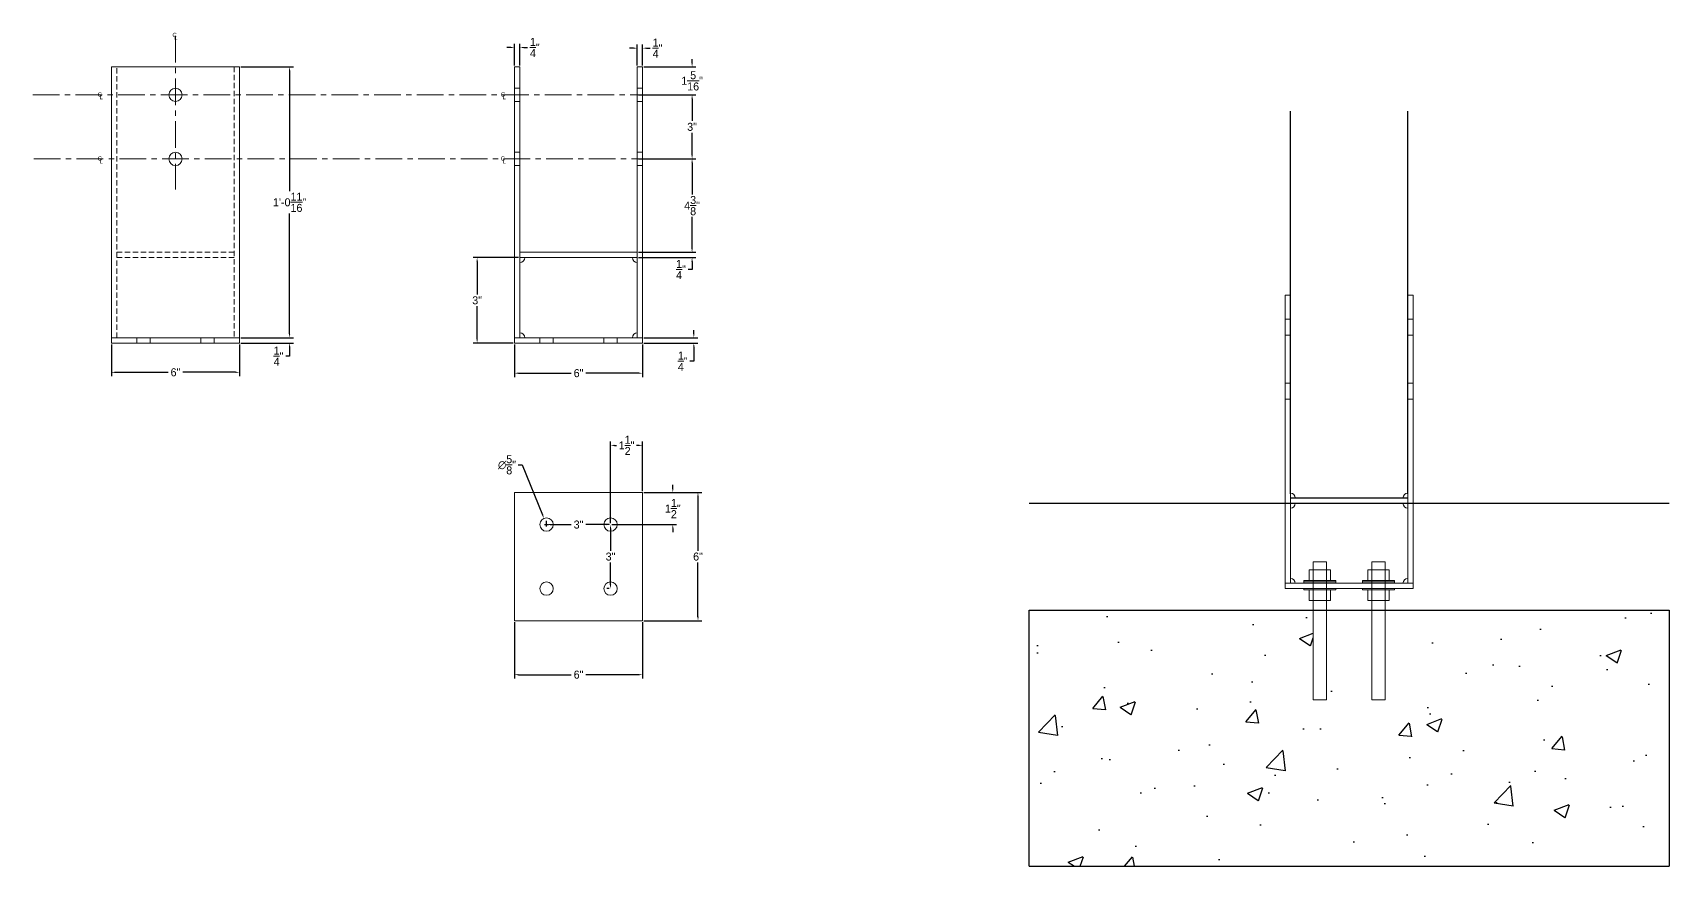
# Model space of a CAD drawing. Header units: inches. Extents: x 23376 to 25615, y 13129 to 14827.
# Drawn here: x 24714.6 to 24791.3, y 14788 to 14827.1 of the extents above; entities that cross this region are included whole.
import ezdxf

# ---------------------------------------------------------------- set-up
doc = ezdxf.new("R2010")
doc.units = ezdxf.units.IN
doc.header["$MEASUREMENT"] = 0
doc.linetypes.add('CENTER', pattern=[2, 1.25, -0.25, 0.25, -0.25])
doc.linetypes.add('HIDDEN', pattern=[0.375, 0.25, -0.125])
for name, color, linetype, lineweight in [('CENTER LINE', 1, 'CENTER', 9), ('FOUNDATION', 7, 'Continuous', 30), ('STEEL', 5, 'Continuous', 20)]:
    doc.layers.add(name, color=color, linetype=linetype, lineweight=lineweight)
for name, color, linetype in [('DIMENSIONS', 3, 'Continuous'), ('DIMENSIONS @ 1', 3, 'Continuous'), ('STEEL_TEXT', 7, 'Continuous')]:
    doc.layers.add(name, color=color, linetype=linetype)
doc.dimstyles.new('Annotative', dxfattribs={"dimscale": 0, "dimtxt": 0.18, "dimasz": 0.18, "dimexe": 0.18, "dimexo": 0.0625, "dimgap": 0.09, "dimtad": 0, "dimtih": 1, "dimtoh": 1, "dimdec": 4, "dimzin": 0, "dimdsep": 46, "dimtxsty": 'Standard', "dimcen": 0.09, "dimadec": 0, "dimazin": 0, "dimtfac": 1, "dimtdec": 4, "dimtofl": 0, "dimtmove": 0, "dimatfit": 3, "dimfxl": 1, "dimtolj": 1, "dimtzin": 0, "dimarcsym": 0})

# ---------------------------------------------------------------- blocks, each defined once
blk = doc.blocks.new('*D180')
at = {"layer": 'DIMENSIONS', "color": 0, "lineweight": -2}
for p, q in [((24743.254, 14805.533), (24745.968, 14805.533)), ((24745.788, 14805.353), (24745.788, 14802.81)), ((24745.788, 14799.713), (24745.788, 14802.255)), ((24743.254, 14799.533), (24745.968, 14799.533))]:
    blk.add_line(p, q, dxfattribs=at)
at = {"layer": 'DIMENSIONS', "color": 0, "lineweight": 9}
for points in [[(24745.758, 14805.353), (24745.818, 14805.353), (24745.788, 14805.533)], [(24745.758, 14799.713), (24745.818, 14799.713), (24745.788, 14799.533)]]:
    blk.add_solid(points, dxfattribs=at)
at = {"layer": 'DIMENSIONS', "color": 0, "lineweight": 9, "insert": (24745.788, 14802.533), "char_height": 0.375, "attachment_point": 5}
blk.add_mtext('\\A1;6"', dxfattribs=at)
blk = doc.blocks.new('*D181')
at = {"layer": 'DIMENSIONS', "color": 0, "lineweight": -2}
for p, q in [((24737.192, 14799.47), (24737.192, 14796.824)), ((24743.192, 14799.47), (24743.192, 14796.824)), ((24737.372, 14797.004), (24739.852, 14797.004)), ((24743.012, 14797.004), (24740.532, 14797.004))]:
    blk.add_line(p, q, dxfattribs=at)
at = {"layer": 'DIMENSIONS', "color": 0, "lineweight": 9}
for points in [[(24737.372, 14797.034), (24737.372, 14796.974), (24737.192, 14797.004)], [(24743.012, 14797.034), (24743.012, 14796.974), (24743.192, 14797.004)]]:
    blk.add_solid(points, dxfattribs=at)
at = {"layer": 'DIMENSIONS', "color": 0, "lineweight": 9, "insert": (24740.192, 14797.004), "char_height": 0.375, "attachment_point": 5}
blk.add_mtext('\\A1;6"', dxfattribs=at)
blk = doc.blocks.new('*D182')
at = {"layer": 'DIMENSIONS', "color": 0, "lineweight": -2}
for p, q in [((24737.192, 14812.47), (24737.192, 14810.942)), ((24743.192, 14812.47), (24743.192, 14810.942)), ((24737.372, 14811.122), (24739.852, 14811.122)), ((24743.012, 14811.122), (24740.532, 14811.122))]:
    blk.add_line(p, q, dxfattribs=at)
at = {"layer": 'DIMENSIONS', "color": 0, "lineweight": 9}
for points in [[(24737.372, 14811.152), (24737.372, 14811.092), (24737.192, 14811.122)], [(24743.012, 14811.152), (24743.012, 14811.092), (24743.192, 14811.122)]]:
    blk.add_solid(points, dxfattribs=at)
at = {"layer": 'DIMENSIONS', "color": 0, "lineweight": 9, "insert": (24740.192, 14811.122), "char_height": 0.375, "attachment_point": 5}
blk.add_mtext('\\A1;6"', dxfattribs=at)
blk = doc.blocks.new('*D183')
at = {"layer": 'DIMENSIONS', "color": 0, "lineweight": -2}
for p, q in [((24743.254, 14812.783), (24745.774, 14812.783)), ((24743.254, 14812.533), (24745.774, 14812.533)), ((24745.594, 14812.963), (24745.594, 14813.143)), ((24745.594, 14812.353), (24745.594, 14811.68)), ((24745.594, 14811.68), (24745.414, 14811.68))]:
    blk.add_line(p, q, dxfattribs=at)
at = {"layer": 'DIMENSIONS', "color": 0, "lineweight": 9}
for points in [[(24745.564, 14812.963), (24745.624, 14812.963), (24745.594, 14812.783)], [(24745.564, 14812.353), (24745.624, 14812.353), (24745.594, 14812.533)]]:
    blk.add_solid(points, dxfattribs=at)
at = {"layer": 'DIMENSIONS', "color": 0, "lineweight": 9, "insert": (24745.074, 14811.68), "char_height": 0.375, "attachment_point": 5}
blk.add_mtext('\\A1;{\\H1.000000x;\\S1/4;}"', dxfattribs=at)
blk = doc.blocks.new('*D185')
at = {"layer": 'DIMENSIONS', "color": 0, "lineweight": -2}
for p, q in [((24737.379, 14816.533), (24735.259, 14816.533)), ((24735.439, 14816.353), (24735.439, 14814.81)), ((24735.439, 14812.713), (24735.439, 14814.255)), ((24737.129, 14812.533), (24735.259, 14812.533))]:
    blk.add_line(p, q, dxfattribs=at)
at = {"layer": 'DIMENSIONS', "color": 0, "lineweight": 9}
for points in [[(24735.409, 14816.353), (24735.469, 14816.353), (24735.439, 14816.533)], [(24735.409, 14812.713), (24735.469, 14812.713), (24735.439, 14812.533)]]:
    blk.add_solid(points, dxfattribs=at)
at = {"layer": 'DIMENSIONS', "color": 0, "lineweight": 9, "insert": (24735.439, 14814.533), "char_height": 0.375, "attachment_point": 5}
blk.add_mtext('\\A1;3"', dxfattribs=at)
blk = doc.blocks.new('*D186')
at = {"layer": 'DIMENSIONS', "color": 0, "lineweight": -2}
for p, q in [((24743.004, 14821.158), (24745.691, 14821.158)), ((24745.511, 14820.978), (24745.511, 14819.498)), ((24745.511, 14816.963), (24745.511, 14818.443)), ((24743.004, 14816.783), (24745.691, 14816.783))]:
    blk.add_line(p, q, dxfattribs=at)
at = {"layer": 'DIMENSIONS', "color": 0, "lineweight": 9}
for points in [[(24745.481, 14820.978), (24745.541, 14820.978), (24745.511, 14821.158)], [(24745.481, 14816.963), (24745.541, 14816.963), (24745.511, 14816.783)]]:
    blk.add_solid(points, dxfattribs=at)
at = {"layer": 'DIMENSIONS', "color": 0, "lineweight": 9, "insert": (24745.511, 14818.97), "char_height": 0.375, "attachment_point": 5}
blk.add_mtext('\\A1;4{\\H1.000000x;\\S3/8;}"', dxfattribs=at)
blk = doc.blocks.new('*D188')
at = {"layer": 'DIMENSIONS', "color": 0, "lineweight": -2}
for p, q in [((24737.366, 14806.833), (24737.546, 14806.833)), ((24737.546, 14806.833), (24738.505, 14804.489)), ((24738.692, 14803.943), (24738.692, 14804.123)), ((24738.602, 14804.033), (24738.782, 14804.033))]:
    blk.add_line(p, q, dxfattribs=at)
at = {"layer": 'DIMENSIONS', "color": 0, "lineweight": 30}
blk.add_solid([(24738.533, 14804.5), (24738.478, 14804.477), (24738.573, 14804.322)], dxfattribs=at)
at = {"layer": 'DIMENSIONS', "color": 0, "lineweight": 9, "insert": (24736.839, 14806.833), "char_height": 0.375, "attachment_point": 5}
blk.add_mtext('\\A1;∅{\\H1.000000x;\\S5/8;}"', dxfattribs=at)
blk = doc.blocks.new('*D189')
at = {"layer": 'DIMENSIONS', "color": 0, "lineweight": -2}
for p, q in [((24741.692, 14804.095), (24741.692, 14807.923)), ((24743.192, 14805.595), (24743.192, 14807.923)), ((24741.872, 14807.743), (24741.977, 14807.743)), ((24743.012, 14807.743), (24742.907, 14807.743))]:
    blk.add_line(p, q, dxfattribs=at)
at = {"layer": 'DIMENSIONS', "color": 0, "lineweight": 9}
for points in [[(24741.872, 14807.773), (24741.872, 14807.713), (24741.692, 14807.743)], [(24743.012, 14807.773), (24743.012, 14807.713), (24743.192, 14807.743)]]:
    blk.add_solid(points, dxfattribs=at)
at = {"layer": 'DIMENSIONS', "color": 0, "lineweight": 9, "insert": (24742.442, 14807.743), "char_height": 0.375, "attachment_point": 5}
blk.add_mtext('\\A1;1{\\H1.000000x;\\S1/2;}"', dxfattribs=at)
blk = doc.blocks.new('*D190')
at = {"layer": 'DIMENSIONS', "color": 0, "lineweight": -2}
for p, q in [((24744.609, 14805.713), (24744.609, 14805.893)), ((24743.254, 14805.533), (24744.789, 14805.533)), ((24741.754, 14804.033), (24744.789, 14804.033)), ((24744.609, 14803.853), (24744.609, 14803.673))]:
    blk.add_line(p, q, dxfattribs=at)
at = {"layer": 'DIMENSIONS', "color": 0, "lineweight": 9}
for points in [[(24744.579, 14805.713), (24744.639, 14805.713), (24744.609, 14805.533)], [(24744.579, 14803.853), (24744.639, 14803.853), (24744.609, 14804.033)]]:
    blk.add_solid(points, dxfattribs=at)
at = {"layer": 'DIMENSIONS', "color": 0, "lineweight": 9, "insert": (24744.609, 14804.783), "char_height": 0.375, "attachment_point": 5}
blk.add_mtext('\\A1;1{\\H1.000000x;\\S1/2;}"', dxfattribs=at)
blk = doc.blocks.new('*D191')
at = {"layer": 'DIMENSIONS', "color": 0, "lineweight": -2}
for p, q in [((24738.692, 14804.095), (24738.692, 14804.213)), ((24741.692, 14804.095), (24741.692, 14804.213)), ((24738.872, 14804.033), (24739.852, 14804.033)), ((24741.512, 14804.033), (24740.532, 14804.033))]:
    blk.add_line(p, q, dxfattribs=at)
at = {"layer": 'DIMENSIONS', "color": 0, "lineweight": 9}
for points in [[(24738.872, 14804.063), (24738.872, 14804.003), (24738.692, 14804.033)], [(24741.512, 14804.063), (24741.512, 14804.003), (24741.692, 14804.033)]]:
    blk.add_solid(points, dxfattribs=at)
at = {"layer": 'DIMENSIONS', "color": 0, "lineweight": 9, "insert": (24740.192, 14804.033), "char_height": 0.375, "attachment_point": 5}
blk.add_mtext('\\A1;3"', dxfattribs=at)
blk = doc.blocks.new('*D193')
at = {"layer": 'DIMENSIONS', "color": 0, "lineweight": -2}
for p, q in [((24741.629, 14804.033), (24741.512, 14804.033)), ((24741.692, 14803.853), (24741.692, 14802.81)), ((24741.692, 14801.213), (24741.692, 14802.255)), ((24741.629, 14801.033), (24741.512, 14801.033))]:
    blk.add_line(p, q, dxfattribs=at)
at = {"layer": 'DIMENSIONS', "color": 0, "lineweight": 9}
for points in [[(24741.662, 14803.853), (24741.722, 14803.853), (24741.692, 14804.033)], [(24741.662, 14801.213), (24741.722, 14801.213), (24741.692, 14801.033)]]:
    blk.add_solid(points, dxfattribs=at)
at = {"layer": 'DIMENSIONS', "color": 0, "lineweight": 9, "insert": (24741.692, 14802.533), "char_height": 0.375, "attachment_point": 5}
blk.add_mtext('\\A1;3"', dxfattribs=at)
blk = doc.blocks.new('*D194')
at = {"layer": 'DIMENSIONS', "color": 0, "lineweight": -2}
for p, q in [((24743.004, 14824.158), (24745.691, 14824.158)), ((24745.511, 14823.978), (24745.511, 14822.935)), ((24745.511, 14821.338), (24745.511, 14822.38)), ((24743.004, 14821.158), (24745.691, 14821.158))]:
    blk.add_line(p, q, dxfattribs=at)
at = {"layer": 'DIMENSIONS', "color": 0, "lineweight": 9}
for points in [[(24745.481, 14823.978), (24745.541, 14823.978), (24745.511, 14824.158)], [(24745.481, 14821.338), (24745.541, 14821.338), (24745.511, 14821.158)]]:
    blk.add_solid(points, dxfattribs=at)
at = {"layer": 'DIMENSIONS', "color": 0, "lineweight": 9, "insert": (24745.511, 14822.658), "char_height": 0.375, "attachment_point": 5}
blk.add_mtext('\\A1;3"', dxfattribs=at)
blk = doc.blocks.new('*D195')
at = {"layer": 'DIMENSIONS', "color": 0, "lineweight": -2}
for p, q in [((24745.511, 14825.65), (24745.511, 14825.83)), ((24743.256, 14825.47), (24745.691, 14825.47)), ((24743.256, 14824.158), (24745.691, 14824.158)), ((24745.511, 14823.978), (24745.511, 14823.798))]:
    blk.add_line(p, q, dxfattribs=at)
at = {"layer": 'DIMENSIONS', "color": 0, "lineweight": 9}
for points in [[(24745.481, 14825.65), (24745.541, 14825.65), (24745.511, 14825.47)], [(24745.481, 14823.978), (24745.541, 14823.978), (24745.511, 14824.158)]]:
    blk.add_solid(points, dxfattribs=at)
at = {"layer": 'DIMENSIONS', "color": 0, "lineweight": 9, "insert": (24745.511, 14824.814), "char_height": 0.375, "attachment_point": 5}
blk.add_mtext('\\A1;1{\\H1.000000x;\\S5/16;}"', dxfattribs=at)
blk = doc.blocks.new('*D196')
at = {"layer": 'DIMENSIONS', "color": 0, "lineweight": -2}
for p, q in [((24718.305, 14812.47), (24718.305, 14810.983)), ((24724.305, 14812.47), (24724.305, 14810.983)), ((24718.485, 14811.163), (24720.965, 14811.163)), ((24724.125, 14811.163), (24721.645, 14811.163))]:
    blk.add_line(p, q, dxfattribs=at)
at = {"layer": 'DIMENSIONS', "color": 0, "lineweight": 9}
for points in [[(24718.485, 14811.193), (24718.485, 14811.133), (24718.305, 14811.163)], [(24724.125, 14811.193), (24724.125, 14811.133), (24724.305, 14811.163)]]:
    blk.add_solid(points, dxfattribs=at)
at = {"layer": 'DIMENSIONS', "color": 0, "lineweight": 9, "insert": (24721.305, 14811.163), "char_height": 0.375, "attachment_point": 5}
blk.add_mtext('\\A1;6"', dxfattribs=at)
blk = doc.blocks.new('*D197')
at = {"layer": 'DIMENSIONS', "color": 0, "lineweight": -2}
for p, q in [((24724.368, 14812.783), (24726.833, 14812.783)), ((24724.368, 14812.533), (24726.833, 14812.533)), ((24726.653, 14812.963), (24726.653, 14813.143)), ((24726.653, 14811.918), (24726.473, 14811.918)), ((24726.653, 14812.353), (24726.653, 14811.918))]:
    blk.add_line(p, q, dxfattribs=at)
at = {"layer": 'DIMENSIONS', "color": 0, "lineweight": 9}
for points in [[(24726.623, 14812.963), (24726.683, 14812.963), (24726.653, 14812.783)], [(24726.623, 14812.353), (24726.683, 14812.353), (24726.653, 14812.533)]]:
    blk.add_solid(points, dxfattribs=at)
at = {"layer": 'DIMENSIONS', "color": 0, "lineweight": 9, "insert": (24726.133, 14811.918), "char_height": 0.375, "attachment_point": 5}
blk.add_mtext('\\A1;{\\H1.000000x;\\S1/4;}"', dxfattribs=at)
blk = doc.blocks.new('*D198')
at = {"layer": 'DIMENSIONS', "color": 0, "lineweight": -2}
for p, q in [((24724.368, 14825.47), (24726.833, 14825.47)), ((24726.653, 14825.29), (24726.653, 14819.654)), ((24726.653, 14812.963), (24726.653, 14818.599)), ((24724.368, 14812.783), (24726.833, 14812.783))]:
    blk.add_line(p, q, dxfattribs=at)
at = {"layer": 'DIMENSIONS', "color": 0, "lineweight": 9}
for points in [[(24726.623, 14825.29), (24726.683, 14825.29), (24726.653, 14825.47)], [(24726.623, 14812.963), (24726.683, 14812.963), (24726.653, 14812.783)]]:
    blk.add_solid(points, dxfattribs=at)
at = {"layer": 'DIMENSIONS', "color": 0, "lineweight": 9, "insert": (24726.653, 14819.126), "char_height": 0.375, "attachment_point": 5}
blk.add_mtext('\\A1;1\'-0{\\H1.000000x;\\S11/16;}"', dxfattribs=at)
blk = doc.blocks.new('*D199')
at = {"layer": 'DIMENSIONS', "color": 0, "lineweight": -2}
for p, q in [((24737.013, 14826.374), (24736.833, 14826.374)), ((24737.193, 14825.533), (24737.193, 14826.554)), ((24737.442, 14825.533), (24737.442, 14826.554)), ((24737.622, 14826.374), (24737.802, 14826.374))]:
    blk.add_line(p, q, dxfattribs=at)
at = {"layer": 'DIMENSIONS', "color": 0, "lineweight": 9}
for points in [[(24737.013, 14826.404), (24737.013, 14826.344), (24737.193, 14826.374)], [(24737.622, 14826.404), (24737.622, 14826.344), (24737.442, 14826.374)]]:
    blk.add_solid(points, dxfattribs=at)
at = {"layer": 'DIMENSIONS', "color": 0, "lineweight": 9, "insert": (24738.142, 14826.374), "char_height": 0.375, "attachment_point": 5}
blk.add_mtext('\\A1;{\\H1.000000x;\\S1/4;}"', dxfattribs=at)
blk = doc.blocks.new('*D200')
at = {"layer": 'DIMENSIONS', "color": 0, "lineweight": -2}
for p, q in [((24742.762, 14826.343), (24742.582, 14826.343)), ((24742.942, 14825.533), (24742.942, 14826.523)), ((24743.193, 14825.533), (24743.193, 14826.523)), ((24743.373, 14826.343), (24743.553, 14826.343))]:
    blk.add_line(p, q, dxfattribs=at)
at = {"layer": 'DIMENSIONS', "color": 0, "lineweight": 9}
for points in [[(24742.762, 14826.373), (24742.762, 14826.313), (24742.942, 14826.343)], [(24743.373, 14826.373), (24743.373, 14826.313), (24743.193, 14826.343)]]:
    blk.add_solid(points, dxfattribs=at)
at = {"layer": 'DIMENSIONS', "color": 0, "lineweight": 9, "insert": (24743.893, 14826.343), "char_height": 0.375, "attachment_point": 5}
blk.add_mtext('\\A1;{\\H1.000000x;\\S1/4;}"', dxfattribs=at)
blk = doc.blocks.new('*D201')
at = {"layer": 'DIMENSIONS', "color": 0, "lineweight": -2}
for p, q in [((24745.511, 14816.963), (24745.511, 14817.143)), ((24743.004, 14816.783), (24745.691, 14816.783)), ((24743.004, 14816.533), (24745.691, 14816.533)), ((24745.511, 14816.353), (24745.511, 14815.979)), ((24745.511, 14815.979), (24745.331, 14815.979))]:
    blk.add_line(p, q, dxfattribs=at)
at = {"layer": 'DIMENSIONS', "color": 0, "lineweight": 9}
for points in [[(24745.481, 14816.963), (24745.541, 14816.963), (24745.511, 14816.783)], [(24745.481, 14816.353), (24745.541, 14816.353), (24745.511, 14816.533)]]:
    blk.add_solid(points, dxfattribs=at)
at = {"layer": 'DIMENSIONS', "color": 0, "lineweight": 9, "insert": (24744.991, 14815.979), "char_height": 0.375, "attachment_point": 5}
blk.add_mtext('\\A1;{\\H1.000000x;\\S1/4;}"', dxfattribs=at)

msp = doc.modelspace()

# ---------------------------------------------------------------- hatches: boundary and pattern name
at = {"layer": 'FOUNDATION'}
h = msp.add_hatch(dxfattribs=at)
h.set_pattern_fill('AR-CONC', color=256, style=0)
h.set_pattern_definition([(50, (0, 0), (7.1726018, -0.6275213), [0.75, -8.25]), (355, (0, 0), (-1.3875133, 7.5219213), [0.6, -6.6]), (100.4514, (0.598, -0.052), (5.7850938, 6.8943954), [0.6374019, -7.0114211]), (46.1842, (0, 2), (10.6724105, -1.6551901), [1.125, -12.375]), (96.6356, (0.889, 1.862), (9.346627, 9.7411787), [0.956103, -10.51713]), (351.1842, (0, 2), (9.3466195, 9.741186), [0.9, -9.9]), (21, (1, 1.5), (5.9690705, -4.0261889), [0.75, -8.25]), (326, (1, 1.5), (2.4331533, 7.2515005), [0.6, -6.6]), (71.4514, (1.4974, 1.1645), (8.4022263, 3.225305), [0.6374019, -7.0114211]), (37.5, (0, 0), (0.12159855, 3.32893854), [0, -6.52, 0, -6.7, 0, -6.625]), (7.5, (0, 0), (2.63069537, 3.9441171), [0, -3.82, 0, -6.37, 0, -2.525]), (327.5, (-2.23, 0), (5.33822436, -0.22554872), [0, -2.5, 0, -7.8, 0, -10.35]), (317.5, (-3.23, 0), (5.8318617, 1.0010498), [0, -3.25, 0, -5.18, 0, -7.35])])
h.paths.add_polyline_path([(24791.29842, 14788.03273), (24791.29842, 14800.03273), (24777.98592, 14800.03273), (24777.98592, 14795.82498), (24777.36092, 14795.82498), (24777.36092, 14800.03273), (24775.23592, 14800.03273), (24775.23592, 14795.82498), (24774.61092, 14795.82498), (24774.61092, 14800.03273), (24761.28875, 14800.03273), (24761.28875, 14788.03273)])

# ---------------------------------------------------------------- linework, layer by layer
at = {"layer": 'CENTER LINE', "lineweight": 9}
for p, q in [((24721.30595, 14826.92079), (24721.30561, 14819.72676)), ((24714.61719, 14824.15773), (24744.46106, 14824.15773)), ((24714.67529, 14821.15773), (24744.46106, 14821.15773))]:
    msp.add_line(p, q, dxfattribs=at)
at = {"layer": 'FOUNDATION'}
for p, q in [((24761.29842, 14805.03273), (24791.29842, 14805.03273)), ((24761.28875, 14800.03273), (24761.28875, 14788.03273)), ((24761.29842, 14800.03273), (24791.29842, 14800.03273)), ((24791.29842, 14800.03273), (24791.29842, 14788.03273)), ((24761.29842, 14788.03273), (24791.29842, 14788.03273))]:
    msp.add_line(p, q, dxfattribs=at)
at = {"layer": 'STEEL', "color": 5}
for p, q in [((24718.30527, 14812.53273), (24718.30662, 14825.47023)), ((24724.30527, 14825.47023), (24718.30662, 14825.47023)), ((24724.30527, 14825.47023), (24724.30527, 14812.53273)), ((24737.19179, 14812.53273), (24737.19315, 14825.47023)), ((24737.44179, 14825.47023), (24737.19315, 14825.47023)), ((24737.44179, 14812.78273), (24737.44179, 14825.47023)), ((24742.94179, 14825.47023), (24742.94179, 14812.78273)), ((24743.19315, 14825.47023), (24742.94179, 14825.47023)), ((24743.19315, 14825.47023), (24743.19179, 14812.53273)), ((24737.44179, 14824.47023), (24737.19179, 14824.47023)), ((24743.19179, 14824.47023), (24742.94179, 14824.47023)), ((24737.44179, 14823.84523), (24737.19179, 14823.84523)), ((24743.19179, 14823.84523), (24742.94179, 14823.84523)), ((24737.44179, 14821.47023), (24737.19179, 14821.47023)), ((24743.19179, 14821.47023), (24742.94179, 14821.47023)), ((24737.44179, 14820.84523), (24737.19179, 14820.84523)), ((24743.19179, 14820.84523), (24742.94179, 14820.84523)), ((24742.94179, 14816.78273), (24737.44179, 14816.78273)), ((24742.94179, 14816.53273), (24737.44179, 14816.53273)), ((24773.54706, 14814.78273), (24773.29571, 14814.78273)), ((24773.29842, 14801.03273), (24773.29842, 14814.78273)), ((24773.54842, 14801.28273), (24773.54842, 14814.78273)), ((24779.29842, 14814.78273), (24779.04706, 14814.78273)), ((24779.04842, 14814.78273), (24779.04842, 14801.28273)), ((24779.29842, 14814.78273), (24779.29842, 14801.03273)), ((24773.54842, 14813.65773), (24773.29842, 14813.65773)), ((24779.29842, 14813.65773), (24779.04842, 14813.65773)), ((24724.30527, 14812.78273), (24718.30527, 14812.78273)), ((24718.30527, 14812.53273), (24724.30527, 14812.53273)), ((24743.19179, 14812.78273), (24737.19179, 14812.78273)), ((24737.19179, 14812.53273), (24743.19179, 14812.53273)), ((24773.54842, 14812.90773), (24773.29842, 14812.90773)), ((24779.29842, 14812.90773), (24779.04842, 14812.90773)), ((24773.54842, 14810.65773), (24773.29842, 14810.65773)), ((24779.29842, 14810.65773), (24779.04842, 14810.65773)), ((24773.54842, 14809.90773), (24773.29842, 14809.90773)), ((24779.29842, 14809.90773), (24779.04842, 14809.90773)), ((24737.19179, 14805.53273), (24737.19179, 14799.53273)), ((24743.19179, 14805.53273), (24737.19179, 14805.53273)), ((24743.19179, 14805.53273), (24743.19179, 14799.53273)), ((24779.04842, 14805.28273), (24773.54842, 14805.28273)), ((24779.04842, 14805.03273), (24773.54842, 14805.03273)), ((24779.29842, 14801.28273), (24773.29842, 14801.28273)), ((24779.29842, 14801.03273), (24773.29842, 14801.03273)), ((24774.61092, 14801.03273), (24774.61092, 14801.28273)), ((24775.23592, 14801.03273), (24775.23592, 14801.28273)), ((24777.36092, 14801.03273), (24777.36092, 14801.28273)), ((24777.98592, 14801.03273), (24777.98592, 14801.28273)), ((24737.19179, 14799.53273), (24743.19179, 14799.53273))]:
    msp.add_line(p, q, dxfattribs=at)
at = {"layer": 'STEEL', "color": 5, "linetype": 'HIDDEN'}
for p, q in [((24718.55527, 14812.78273), (24718.55527, 14825.47023)), ((24724.05527, 14825.47023), (24724.05527, 14812.78273)), ((24724.05527, 14816.78273), (24718.55527, 14816.78273)), ((24724.05527, 14816.53273), (24718.55527, 14816.53273))]:
    msp.add_line(p, q, dxfattribs=at)
at = {"layer": 'STEEL', "color": 44, "lineweight": 30}
for p, q in [((24773.54842, 14805.47023), (24773.54842, 14823.38878)), ((24779.04842, 14805.47023), (24779.04842, 14823.38878)), ((24773.54842, 14805.28273), (24779.04845, 14805.2813))]:
    msp.add_line(p, q, dxfattribs=at)
at = {"layer": 'STEEL', "lineweight": 9}
for p, q in [((24719.49277, 14812.53273), (24719.49277, 14812.78273)), ((24720.11777, 14812.53273), (24720.11777, 14812.78273)), ((24722.49277, 14812.53273), (24722.49277, 14812.78273)), ((24723.11777, 14812.53273), (24723.11777, 14812.78273)), ((24738.37929, 14812.53273), (24738.37929, 14812.78273)), ((24739.00429, 14812.53273), (24739.00429, 14812.78273)), ((24741.37929, 14812.53273), (24741.37929, 14812.78273)), ((24742.00429, 14812.53273), (24742.00429, 14812.78273))]:
    msp.add_line(p, q, dxfattribs=at)
at = {"layer": 'STEEL', "color": 7, "lineweight": 9}
for p, q in [((24774.42342, 14801.90773), (24775.42342, 14801.90773)), ((24774.42342, 14801.90773), (24774.42342, 14801.40773)), ((24774.61092, 14802.28273), (24774.61092, 14795.82498)), ((24774.61092, 14802.28273), (24775.23592, 14802.28273)), ((24775.23592, 14802.28273), (24775.23592, 14795.82498)), ((24775.42342, 14801.40773), (24775.42342, 14801.90773)), ((24777.17342, 14801.90773), (24778.17342, 14801.90773)), ((24777.17342, 14801.90773), (24777.17342, 14801.40773)), ((24777.36092, 14802.28273), (24777.36092, 14795.82498)), ((24777.36092, 14802.28273), (24777.98592, 14802.28273)), ((24777.98592, 14802.28273), (24777.98592, 14795.82498)), ((24778.17342, 14801.40773), (24778.17342, 14801.90773)), ((24774.17342, 14801.40773), (24775.67342, 14801.40773)), ((24774.17342, 14801.40773), (24774.17342, 14801.34523)), ((24774.17342, 14801.34523), (24775.67342, 14801.34523)), ((24774.17342, 14801.34523), (24774.17342, 14801.28273)), ((24774.17342, 14801.28273), (24775.67342, 14801.28273)), ((24774.17342, 14800.97023), (24774.17342, 14801.03273)), ((24774.17342, 14801.03273), (24775.67342, 14801.03273)), ((24774.42342, 14801.34523), (24775.42342, 14801.34523)), ((24775.67342, 14801.34523), (24775.67342, 14801.40773)), ((24775.67342, 14801.28273), (24775.67342, 14801.34523)), ((24775.67342, 14801.03273), (24775.67342, 14800.97023)), ((24776.92342, 14801.40773), (24778.42342, 14801.40773)), ((24776.92342, 14801.40773), (24776.92342, 14801.34523)), ((24776.92342, 14801.34523), (24778.42342, 14801.34523)), ((24776.92342, 14801.34523), (24776.92342, 14801.28273)), ((24776.92342, 14801.28273), (24778.42342, 14801.28273)), ((24776.92342, 14800.97023), (24776.92342, 14801.03273)), ((24776.92342, 14801.03273), (24778.42342, 14801.03273)), ((24777.17342, 14801.34523), (24778.17342, 14801.34523)), ((24778.42342, 14801.34523), (24778.42342, 14801.40773)), ((24778.42342, 14801.28273), (24778.42342, 14801.34523)), ((24778.42342, 14801.03273), (24778.42342, 14800.97023)), ((24774.17342, 14800.97023), (24775.67342, 14800.97023)), ((24774.42342, 14800.47023), (24774.42342, 14800.97023)), ((24774.42342, 14800.97023), (24775.42342, 14800.97023)), ((24774.42342, 14800.47023), (24775.42342, 14800.47023)), ((24775.42342, 14800.97023), (24775.42342, 14800.47023)), ((24776.92342, 14800.97023), (24778.42342, 14800.97023)), ((24777.17342, 14800.47023), (24777.17342, 14800.97023)), ((24777.17342, 14800.97023), (24778.17342, 14800.97023)), ((24777.17342, 14800.47023), (24778.17342, 14800.47023)), ((24778.17342, 14800.97023), (24778.17342, 14800.47023)), ((24774.61092, 14795.82498), (24775.23592, 14795.82498)), ((24777.36092, 14795.82498), (24777.98592, 14795.82498))]:
    msp.add_line(p, q, dxfattribs=at)
at = {"layer": 'STEEL', "lineweight": 9}
for centre in [(24721.3058, 14824.15773), (24721.3058, 14821.15773)]:
    msp.add_circle(centre, 0.3125, dxfattribs=at)
at = {"layer": 'STEEL', "color": 5}
for centre in [(24738.69179, 14804.03273), (24741.69179, 14804.03273), (24738.69179, 14801.03273), (24741.69179, 14801.03273)]:
    msp.add_circle(centre, 0.3125, dxfattribs=at)
for centre, start, end in [((24737.44176, 14816.53273), 270, 0), ((24742.94183, 14816.53273), 180, 270), ((24737.44176, 14812.7813), 0, 90), ((24742.94183, 14812.7813), 90, 180), ((24773.54838, 14805.2813), 0, 90), ((24773.54838, 14805.03273), 270, 0), ((24779.04845, 14805.2813), 90, 180), ((24779.04845, 14805.03273), 180, 270), ((24773.54838, 14801.2813), 0, 90), ((24779.04845, 14801.2813), 90, 180)]:
    msp.add_arc(centre, 0.22809, start, end, dxfattribs=at)

# ---------------------------------------------------------------- texts
at = {"layer": 'STEEL_TEXT', "char_height": 0.2, "width": 0.6997181, "attachment_point": 1}
for s, insert in [('C', (24721.16427, 14827.06263)), ('L', (24721.24916, 14826.93541)), ('C', (24717.66167, 14824.27833)), ('L', (24717.74656, 14824.1511)), ('C', (24736.54819, 14824.27833)), ('L', (24736.63308, 14824.1511)), ('C', (24717.66167, 14821.27833)), ('L', (24717.74656, 14821.1511)), ('C', (24736.54819, 14821.27833)), ('L', (24736.63308, 14821.1511))]:
    msp.add_mtext(s, dxfattribs=dict(at, insert=insert))

# ---------------------------------------------------------------- dimensions: what is measured, and where the dimension line sits
at = {"layer": 'DIMENSIONS @ 1', "lineweight": 9}
for base, p1, p2, picture, middle in [((24737.44179, 14826.37418), (24737.19315, 14825.47023), (24737.44179, 14825.47023), '*D199', (24738.14179, 14826.37418)), ((24743.19315, 14826.34265), (24742.94179, 14825.47023), (24743.19315, 14825.4702), '*D200', (24743.89315, 14826.34265)), ((24724.30527, 14811.16306), (24718.30527, 14812.53273), (24724.30527, 14812.53273), '*D196', (24721.30527, 14811.16306)), ((24743.19179, 14807.74346), (24741.69179, 14804.03273), (24743.19179, 14805.53273), '*D189', (24742.44179, 14807.74346)), ((24741.69179, 14804.03273), (24738.69179, 14804.03273), (24741.69179, 14804.03273), '*D191', (24740.19179, 14804.03273))]:
    dim = msp.add_linear_dim(base=base, p1=p1, p2=p2, dimstyle='Annotative', override={"dimscale": 1, "dimtxt": 0.375, "dimlunit": 4, "dimtix": 0, "dimtofl": 0, "dimtmove": 0, "dimatfit": 3}, dxfattribs=at)
    dim.commit()
    dim.dimension.update_dxf_attribs({"geometry": picture, "text_midpoint": middle})
for base, p1, p2, picture, middle in [((24745.51106, 14825.47023), (24743.19301, 14824.15773), (24743.19315, 14825.47023), '*D195', (24745.51106, 14824.81398)), ((24726.6531, 14825.47023), (24724.30527, 14812.78273), (24724.30527, 14825.47023), '*D198', (24726.6531, 14819.12648)), ((24745.51106, 14824.15773), (24742.94179, 14821.15773), (24742.94179, 14824.15773), '*D194', (24745.51106, 14822.65773)), ((24745.51106, 14821.15773), (24742.94183, 14816.78273), (24742.94179, 14821.15773), '*D186', (24745.51106, 14818.97023)), ((24744.60915, 14805.53273), (24741.69179, 14804.03273), (24743.19179, 14805.53273), '*D190', (24744.60915, 14804.78273)), ((24741.69179, 14801.03273), (24741.69179, 14804.03273), (24741.69179, 14801.03273), '*D193', (24741.69179, 14802.53273))]:
    dim = msp.add_linear_dim(base=base, p1=p1, p2=p2, angle=90, dimstyle='Annotative', override={"dimscale": 1, "dimtxt": 0.375, "dimlunit": 4, "dimtix": 0, "dimtofl": 0, "dimtmove": 0, "dimatfit": 3}, dxfattribs=at)
    dim.commit()
    dim.dimension.update_dxf_attribs({"geometry": picture, "text_midpoint": middle})
for base, p1, p2, picture, middle, dimtype in [((24745.51106, 14816.53273), (24742.94179, 14816.78273), (24742.94179, 14816.53273), '*D201', (24744.99106, 14815.97939), 160), ((24726.65304, 14812.78273), (24724.30527, 14812.53273), (24724.30527, 14812.78273), '*D197', (24726.13304, 14811.91806), 160), ((24745.59373, 14812.78273), (24743.19179, 14812.53273), (24743.19179, 14812.78273), '*D183', (24745.07373, 14811.68045), 161)]:
    dim = msp.add_linear_dim(base=base, p1=p1, p2=p2, angle=90, dimstyle='Annotative', override={"dimscale": 1, "dimtxt": 0.375, "dimlunit": 4, "dimtix": 0, "dimtofl": 0, "dimtmove": 0, "dimatfit": 3}, dxfattribs=at)
    dim.commit()
    dim.dimension.update_dxf_attribs({"geometry": picture, "text_midpoint": middle, "dimtype": dimtype})
dim = msp.add_linear_dim(base=(24735.43926, 14816.53273), p1=(24737.19179, 14812.53273), p2=(24737.44179, 14816.53273), angle=90, text='3"', dimstyle='Annotative', override={"dimscale": 1, "dimtxt": 0.375, "dimlunit": 4, "dimtix": 0, "dimtofl": 0, "dimtmove": 0, "dimatfit": 3}, dxfattribs=at)
dim.commit()
dim.dimension.update_dxf_attribs({"geometry": '*D185', "text_midpoint": (24735.43926, 14814.53273)})
for p1, p2, distance, picture, middle in [((24737.19179, 14812.53273), (24743.19179, 14812.53273), -1.41055, '*D182', (24740.19179, 14811.12218)), ((24743.19179, 14805.53273), (24743.19179, 14799.53273), 2.59595, '*D180', (24745.78775, 14802.53273)), ((24737.19179, 14799.53273), (24743.19179, 14799.53273), -2.52912, '*D181', (24740.19179, 14797.00361))]:
    dim = msp.add_aligned_dim(p1=p1, p2=p2, distance=distance, dimstyle='Annotative', override={"dimscale": 1, "dimtxt": 0.375, "dimlunit": 4, "dimtix": 0, "dimtofl": 0, "dimtmove": 0, "dimatfit": 3}, dxfattribs=at)
    dim.commit()
    dim.dimension.update_dxf_attribs({"geometry": picture, "text_midpoint": middle})
dim = msp.add_diameter_dim_2p(p1=(24738.81012, 14803.7435), p2=(24738.57347, 14804.32196), dimstyle='Annotative', override={"dimscale": 1, "dimtxt": 0.375, "dimlunit": 4, "dimtix": 0, "dimtofl": 0, "dimtmove": 0, "dimatfit": 3}, dxfattribs=at)
dim.commit()
dim.dimension.update_dxf_attribs({"geometry": '*D188', "text_midpoint": (24736.83878, 14806.83271), "dimtype": 163})

doc.saveas('drawing.dxf')
